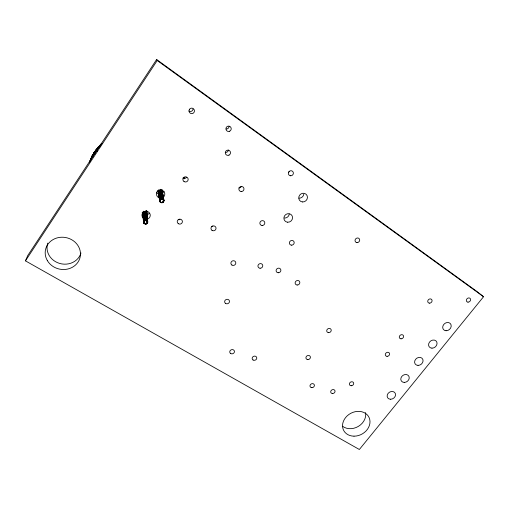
<?xml version="1.0" encoding="UTF-8"?>
<svg xmlns="http://www.w3.org/2000/svg" width="509" height="509" viewBox="0 0 509 509"><rect width="100%" height="100%" fill="white"/><g stroke="black" fill="none" stroke-linecap="round" stroke-linejoin="round"><path stroke-width="0.76" d="M146.605 210.987L147.559 222.853C146.325 224.195 142.539 223.336 144.416 220.9L146.064 220.601L146.198 219.99L145.517 210.93M144.448 223.158L143.92 223.114C142.507 221.154 144.804 222.102 143.513 222.452L142.895 212.539M143.99 222.185L143.576 222.159L143.519 221.364L143.843 220.715L143.271 211.655M143.723 222.185L143.646 221.848M147.235 222.255C148.526 220.817 146.573 223.247 147.763 222.166L146.84 210.853M147.578 222.255C147.871 220.308 147.088 221.498 146.064 220.601M147.737 222.21L147.769 221.803M161.97 190.194L163.637 199.528C164.159 200.826 161.684 199.369 162.072 198.625L160.481 189.303M159.801 201.214C159.037 199.471 161.137 201.469 159.718 201.17L158.07 190.621M158.401 190.391L159.877 199.738C158.763 200.883 161.856 203.244 160.271 201.469C159.425 201.367 160.316 202.537 160.672 201.895M160.227 200.902L159.953 200.584M162.002 189.723L163.809 201.329L163.414 201.259L163.822 199.846M163.472 200.991L163.834 200.304M163.739 201.004L164 200.559L162.117 190.054M162.816 199.547L163.115 198.994L161.614 190.461M161.977 202.786C159.088 202.245 164.859 202.976 161.957 202.385M146.325 220.696L145.854 211.057M145.784 220.543L145.218 211.617M162.307 199.299L160.831 189.373M163.033 199.732L163.402 199.242L161.747 189.921M146.573 220.836L146.878 220.276L146.166 211.241M163.211 199.942L163.637 199.528M145.453 223.623C145.008 224.494 147.483 223.865 146.528 223.375M161.677 202.372C161.213 203.008 162.746 202.932 162.237 202.34M162.982 201.952C164.21 202.321 163.459 200.775 162.511 202.258M146.185 220.098L144.753 220.187L143.723 221.867M162.575 199.401L161.302 190.277M163.993 200.578L163.478 200.718M146.541 220.168L147.508 221.949L146.586 223.445M143.576 221.822L143.843 220.715M143.996 221.918L144.48 220.963L144.098 220.48L143.557 212.151M147.502 222.261L146.936 222.999M147.763 222.166L147.394 222.885M159.807 200.54L160.074 199.426L161.315 198.637L162.441 198.701L163.281 199.464M159.781 200.132L160.609 201.952M160.138 200.616C159.941 199.305 161.957 199.611 161.69 198.612L160.119 189.291M160.227 200.629C161.137 199.56 159.304 199.28 160.386 200.107M163.02 199.248L162.066 198.796M163.815 200.998C163.885 202.9 158.776 202.378 162.301 202.582M99.739 147.056L100.279 144.772L101.864 143.347M96.869 151.542L97.932 147.305L102.086 143.5M147.495 222.897L146.783 211.286M162.772 198.93L162.428 198.803M94.661 154.322L95.787 149.996L101.921 143.379L93.866 152.846L92.676 157.256M91.143 159.578L92.174 155.824L95.787 149.996M90.08 161.219C90.977 157.408 94.801 150.18 90.494 160.17M145.04 223.928L145.173 223.572M92.32 155.799L89.514 162.123L90.876 158.884L91.385 159.018M144.047 221.65L143.589 221.453L143.086 211.954M143.659 221.052L144.359 223.629L144.906 223.47M147.165 222.808C148.214 220.658 145.332 220.76 144.721 220.079L144.155 211.769M159.877 200.196L160.647 199L159.234 190.391M160.068 199.922L160.106 201.526M160.023 200.266L161.398 199.006L159.89 190.118M163.554 201.615L163.166 199.598L160.647 199M163.726 201.653L163.134 196.888M25.45 260.856L27.702 255.626L156.619 59.502L477.028 291.542L483.55 296.734L359.354 449.498L25.45 260.856L157.217 60.52L156.619 59.502M91.098 158.929L91.964 157.084M147.381 220.861C147.266 220.034 144.664 219.252 145.218 220.582M161.092 202.296L160.539 202.009M92.657 155.207L94.006 152.827M92.759 155.226L93.764 153.451M92.873 155.264L93.879 153.495M143.723 221.129L144.384 220.219L143.786 211.184M143.907 221.262L144.836 220.41L146.446 220.448M160.22 200.018L160.596 199.528L158.827 189.832M147.451 222.891L146.134 223.96L146.287 223.502M147.152 223.133L147.559 222.853M163.58 201.946C162.963 201.628 164.178 199.942 162.874 199.471M163.777 201.64L162.613 202.48M93.866 152.846L98.142 147.343M94.101 152.859L94.979 151.771M146.783 221.014L147.165 220.512L146.382 210.713M96.125 150.079L97.823 147.941M96.672 149.614L97.938 148.017M160.335 199.184L160.112 199.49L158.585 190.092M160.246 199.643L161.709 198.79M143.907 220.83L145.071 219.933L144.499 211.661M143.952 220.881L145.485 220.352M163.166 202.13L163.943 200.196M147.088 223.095L146.357 223.655M146.751 223.203L147.311 223.19M98.243 147.406L100.572 144.893M99.758 145.981L101.692 144.053M144.721 223.775L146.083 223.82M160.723 202.27L160.322 202.137M160.424 199.324L161.048 199.025L159.546 190.226M163.109 202.079L162.282 202.506M162.759 202.124L163.319 202.226M144.238 220.69L144.804 220.327M146.757 223.648L147.037 223.438M158.274 190.716L160.023 201.838L160.494 201.679M144.193 222.993L143.818 223.107L143.57 219.271M144.2 223.349L145.097 223.801M144.702 220.798L144.734 220.123M146.452 223.814L146.808 223.68M147.196 221.72L147.585 221.11L146.961 221.224M144.13 222.707L143.633 222.796L142.953 212.272M146.325 223.578L145.122 223.731M162.32 202.639L162.982 202.41M144.772 220.251L145.11 220.142M160.997 198.879L161.34 198.771M162.027 199.248L161.048 199.025M143.92 223.114L143.513 222.452M144.346 223.623L143.818 223.107M145.129 220.225L146.808 220.467M145.02 223.935L146.096 223.877M161.328 198.714L161.697 198.656M161.378 198.917L162.403 198.949M159.915 201.551L159.718 201.17M145.472 220.174L145.816 220.181M145.733 223.629L145.389 224.005M161.69 198.612L162.072 198.625M161.703 198.72L162.072 198.726M161.722 198.955L162.059 198.968M143.843 223.12L143.633 222.796M161.652 202.544L160.774 202.213M162.072 198.669L162.435 198.745M143.519 222.14L142.838 212.196M143.538 222.471L143.443 222.077M144.83 223.623L145.148 223.655M146.198 219.99L146.528 220.225M146.153 220.244L147.031 220.753M160.971 202.487L161.315 202.55M162.384 199.032L163.224 199.534L163.745 200.686M144.868 223.553L143.64 222.172M161.009 202.436L160.367 202.124M160.939 202.531L160.551 202.378M162.791 198.834L163.663 200.024M157.217 60.52L483.55 296.734M146.872 220.308L147.349 220.906M146.726 220.607L147.19 221.065M160.596 199.528L160.838 199.337M146.916 220.887L147.425 221.962M160.418 202.092L159.877 201.545L158.076 190.277M158.515 191.085L158.121 190.512M163.383 199.305L163.771 200.336M147.305 220.957L147.534 221.606M160.418 201.729L160.131 200.909M163.796 199.903L163.885 200.279M184.016 177.215L184.264 178.684M183.921 177.355L184.201 178.735M183.832 177.406L184.112 178.786M162.085 191.034L162.867 195.424M145.498 220.537L144.855 211.604M143.144 212.406L143.283 214.696M80.969 252.979A17.331 15.785 12 0 1 59.547 263.401A17.331 15.785 12 0 1 47.757 243.137M365.557 412.627A14.01 11.656 -28.6 0 1 358.323 426.415A14.01 11.656 -28.6 0 1 342.544 426.237M289.5 171.38A2.532 2.411 -52 0 1 288.495 172.22M241.145 186.784A2.526 2.456 -37.1 0 1 238.867 187.872M179.906 219.506A2.539 2.443 -4.7 0 1 178.614 219.761M228.376 150.047A2.583 2.551 -59.6 0 1 225.589 152.401M193.045 109.041A2.717 2.653 68 0 1 188.896 111.007M229.037 126.582A2.634 2.59 -81.3 0 1 226.225 128.974M212.845 226.098A2.494 2.392 -17.8 0 1 211.579 226.346M186.498 177.348A2.583 2.539 3.5 0 1 182.916 178.016M163.981 191.25A4.091 3.964 9 0 1 163.414 192.517M159.062 194.145A4.091 3.964 9 0 1 156.346 192.039M149.201 213.214A4.085 3.9 6.9 0 1 147.635 214.543M143.01 213.875A4.085 3.9 6.9 0 1 142.151 212.781M303.803 194.183A4.403 4.148 -46.4 0 1 299.018 198.154M289.246 214.098A4.365 4.11 -39.9 0 1 284.506 218.03M159.68 198.02A4.18 4.047 7.4 0 1 156.906 192.243A4.18 4.047 7.4 0 1 163.332 191.015A4.18 4.047 7.4 0 1 163.122 197.365M143.277 218.157A4.167 3.977 5.9 0 1 143.404 212.215A4.167 3.977 5.9 0 1 149.576 213.093A4.167 3.977 5.9 0 1 147.998 218.825M404.229 382.412A4.447 3.703 -34.2 0 0 409.007 376.533A4.447 3.703 -34.2 0 0 401.805 376.418A4.447 3.703 -34.2 0 0 404.229 382.412M47.375 260.646A17.713 16.091 11.4 0 0 77.941 262.224A17.713 16.091 11.4 0 0 63.167 237.239A17.713 16.091 11.4 0 0 47.375 260.646M353.997 436.168A14.265 11.802 -28.6 0 0 369.133 417.628A14.265 11.802 -28.6 0 0 345.668 417.482A14.265 11.802 -28.6 0 0 353.997 436.168M332.549 393.54A2.252 1.915 -28.2 0 0 334.897 390.568A2.252 1.915 -28.2 0 0 331.162 390.53A2.252 1.915 -28.2 0 0 332.549 393.54M311.883 387.667A2.271 1.947 -26.6 0 0 314.238 384.658A2.271 1.947 -26.6 0 0 310.439 384.613A2.271 1.947 -26.6 0 0 311.883 387.667M230.73 353.551A2.38 2.112 -18.8 0 0 234.439 351.776A2.38 2.112 -18.8 0 0 231.118 349.842A2.38 2.112 -18.8 0 0 230.73 353.551M225.659 303.466A2.45 2.24 -19 0 0 229.483 301.64A2.45 2.24 -19 0 0 226.053 299.553A2.45 2.24 -19 0 0 225.659 303.466M429.475 303.154A2.322 1.979 -41.2 0 0 431.969 300.03A2.322 1.979 -41.2 0 0 428.266 299.884A2.322 1.979 -41.2 0 0 429.475 303.154M401.041 338.822A2.284 1.947 -36.7 0 0 403.478 335.768A2.284 1.947 -36.7 0 0 399.781 335.666A2.284 1.947 -36.7 0 0 401.041 338.822M351.21 385.752A2.252 1.909 -30.1 0 0 353.57 382.774A2.252 1.909 -30.1 0 0 349.861 382.73A2.252 1.909 -30.1 0 0 351.21 385.752M387.063 356.351A2.271 1.928 -34.5 0 0 389.48 353.329A2.271 1.928 -34.5 0 0 385.79 353.246A2.271 1.928 -34.5 0 0 387.063 356.351M297.18 285.015A2.418 2.201 -31.7 0 0 299.661 281.712A2.418 2.201 -31.7 0 0 295.608 281.534A2.418 2.201 -31.7 0 0 297.18 285.015M278.207 272.748A2.443 2.252 -30.1 0 0 280.694 269.395A2.443 2.252 -30.1 0 0 276.572 269.197A2.443 2.252 -30.1 0 0 278.207 272.748M468 302.142A2.31 1.928 -42.9 0 0 470.507 299.05A2.31 1.928 -42.9 0 0 466.887 298.904A2.31 1.928 -42.9 0 0 468 302.142M290.55 175.783A2.583 2.456 -51.2 0 0 293.178 172.157A2.583 2.456 -51.2 0 0 288.87 171.826A2.583 2.456 -51.2 0 0 290.55 175.783M307.862 359.596A2.316 2.017 -27.6 0 0 310.248 356.51A2.316 2.017 -27.6 0 0 306.386 356.427A2.316 2.017 -27.6 0 0 307.862 359.596M328.655 332.663A2.335 2.049 -31.3 0 0 331.079 329.527A2.335 2.049 -31.3 0 0 327.204 329.412A2.335 2.049 -31.3 0 0 328.655 332.663M241.171 191.537A2.577 2.5 -36.5 0 0 243.754 187.91A2.577 2.5 -36.5 0 0 239.357 187.598A2.577 2.5 -36.5 0 0 241.171 191.537M291.472 245.16A2.475 2.303 -35.7 0 0 294.005 241.743A2.475 2.303 -35.7 0 0 289.85 241.508A2.475 2.303 -35.7 0 0 291.472 245.16M231.919 265.049A2.488 2.329 -21.9 0 0 235.807 263.191A2.488 2.329 -21.9 0 0 232.327 260.983A2.488 2.329 -21.9 0 0 231.919 265.049M178.366 223.699A2.59 2.488 -5.6 0 0 182.4 221.784A2.59 2.488 -5.6 0 0 178.678 219.398A2.59 2.488 -5.6 0 0 178.366 223.699M262.065 225.487A2.52 2.386 -33.6 0 0 264.61 221.981A2.52 2.386 -33.6 0 0 260.341 221.72A2.52 2.386 -33.6 0 0 262.065 225.487M228.986 155.13A2.64 2.602 -56.3 0 0 229.413 150.594A2.64 2.602 -56.3 0 0 225.296 152.547A2.64 2.602 -56.3 0 0 228.986 155.13M189.482 109.295A2.774 2.71 68.5 0 0 191.53 113.634A2.774 2.71 68.5 0 0 194.177 109.721A2.774 2.71 68.5 0 0 189.482 109.295M356.987 242.608A2.45 2.208 -43.2 0 0 359.545 239.243A2.45 2.208 -43.2 0 0 355.549 239.014A2.45 2.208 -43.2 0 0 356.987 242.608M229.674 131.227A2.691 2.64 -78.6 0 0 230.106 126.582A2.691 2.64 -78.6 0 0 225.939 128.554A2.691 2.64 -78.6 0 0 229.674 131.227M212.043 230.38A2.545 2.437 -18.3 0 0 216.026 228.49A2.545 2.437 -18.3 0 0 212.425 226.149A2.545 2.437 -18.3 0 0 212.043 230.38M184.048 181.548A2.64 2.59 0.9 0 0 188.158 179.594A2.64 2.59 0.9 0 0 184.379 177.068A2.64 2.59 0.9 0 0 184.048 181.548M260.086 268.243A2.462 2.291 -27.4 0 0 262.574 264.858A2.462 2.291 -27.4 0 0 258.394 264.661A2.462 2.291 -27.4 0 0 260.086 268.243M253.1 360.022A2.354 2.074 -21.5 0 0 256.771 358.26A2.354 2.074 -21.5 0 0 253.527 356.364A2.354 2.074 -21.5 0 0 253.1 360.022M446.062 330.748A4.556 3.811 -40 0 0 451.006 324.666A4.556 3.811 -40 0 0 443.778 324.43A4.556 3.811 -40 0 0 446.062 330.748M431.963 348.162A4.517 3.773 -38 0 0 436.843 342.156A4.517 3.773 -38 0 0 429.628 341.959A4.517 3.773 -38 0 0 431.963 348.162M418.016 365.386A4.486 3.741 -36.1 0 0 422.845 359.443A4.486 3.741 -36.1 0 0 415.637 359.284A4.486 3.741 -36.1 0 0 418.016 365.386M390.594 399.247A4.422 3.671 -32.4 0 0 395.315 393.438A4.422 3.671 -32.4 0 0 388.125 393.362A4.422 3.671 -32.4 0 0 390.594 399.247M302.518 201.958A4.498 4.225 -45.9 0 0 307.124 195.691A4.498 4.225 -45.9 0 0 299.642 195.157A4.498 4.225 -45.9 0 0 302.518 201.958M287.674 222.223A4.454 4.187 -39.6 0 0 292.223 216.032A4.454 4.187 -39.6 0 0 284.76 215.549A4.454 4.187 -39.6 0 0 287.674 222.223"/></g></svg>
